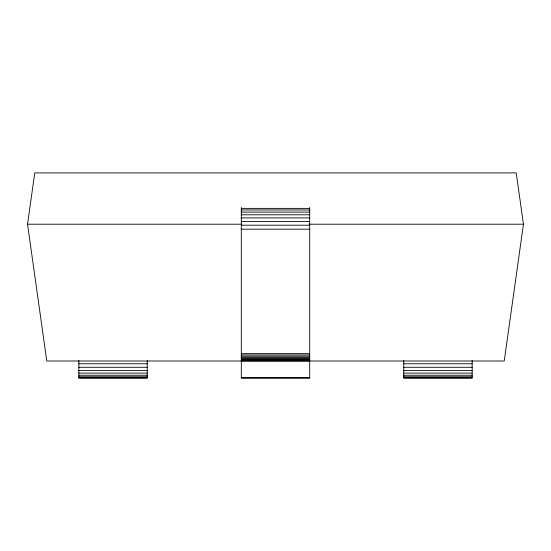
<?xml version="1.0" encoding="UTF-8"?>
<svg xmlns="http://www.w3.org/2000/svg" width="551" height="551" viewBox="0 0 551 551"><rect width="100%" height="100%" fill="white"/><g stroke="black" fill="none" stroke-linecap="round" stroke-linejoin="round"><path stroke-width="0.83" d="M27.55 224.202L34.761 172.897L516.239 172.897L523.45 224.202L504.227 361.001L46.773 361.001L27.55 224.202L241.923 224.202M241.297 208.388L309.703 208.388M241.297 209.965L309.703 209.965M241.297 212.114L309.703 212.114M241.297 214.787L309.703 214.787M241.297 217.914L309.703 217.914M241.297 221.419L309.703 221.419M309.077 224.202L523.45 224.202M241.297 225.201L309.703 225.201M241.297 229.182L309.703 229.182M241.297 353.639L309.703 353.639M241.297 354.968L309.703 354.968M241.297 356.228L309.703 356.228M241.297 357.392L309.703 357.392M241.297 358.439L309.703 358.439M241.297 359.328L309.703 359.328M241.297 360.044L309.703 360.044M241.297 360.574L309.703 360.574M241.297 360.891L309.703 360.891M78.848 363.784L147.248 363.784M403.752 363.784L472.152 363.784M78.848 367.283L147.248 367.283M403.752 367.283L472.152 367.283M78.848 370.41L147.248 370.41M403.752 370.41L472.152 370.41M78.848 373.082L147.248 373.082M403.752 373.082L472.152 373.082M78.848 375.238L147.248 375.238M403.752 375.238L472.152 375.238M78.848 376.815L147.248 376.815M403.752 376.815L472.152 376.815M78.848 377.779L147.248 377.779M241.297 377.779L309.703 377.779M403.752 377.779L472.152 377.779M472.152 360.574L472.152 378.103L403.752 378.103L403.752 360.574M309.703 207.424L309.703 378.103L241.297 378.103L241.297 207.424M147.248 360.574L147.248 378.103L78.848 378.103L78.848 360.574"/></g></svg>
